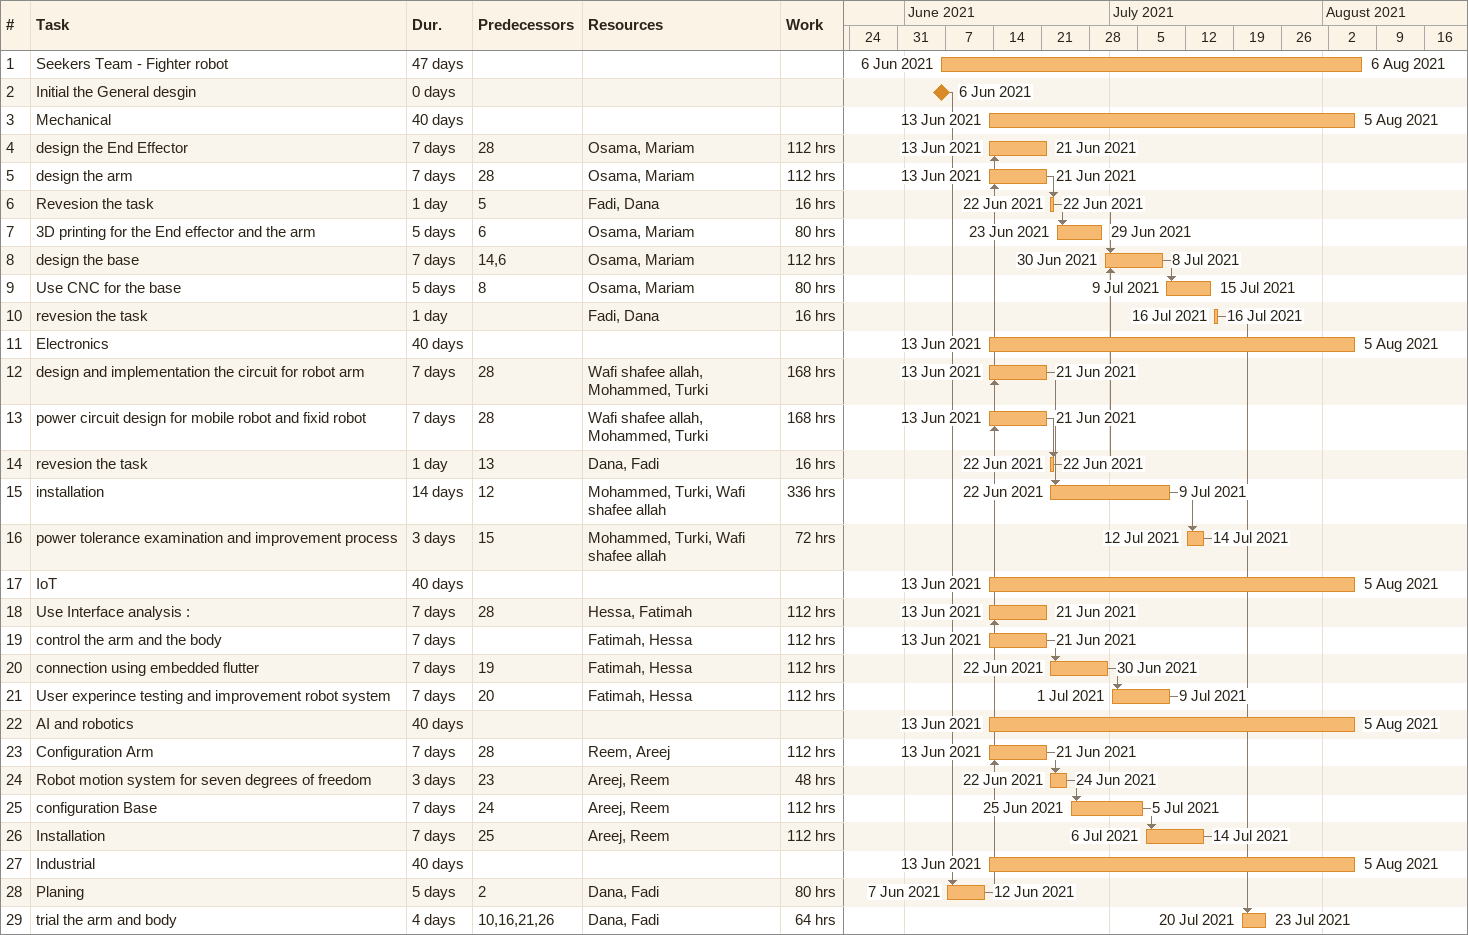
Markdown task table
| ID | Task | Duration | Start | Finish | Predecessors | Resources | Work (h) |
|---|---|---|---|---|---|---|---|
| 1 | Seekers Team - Fighter robot | 47d | 2021-06-06 | 2021-08-06 |  |  |  |
| 2 | Initial the General desgin | 0d | 2021-06-06 | 2021-06-06 |  |  |  |
| 3 | Mechanical | 40d | 2021-06-13 | 2021-08-05 |  |  |  |
| 4 | design the End Effector | 7d | 2021-06-13 | 2021-06-21 | 28 | Osama, Mariam | 112 |
| 5 | design the arm | 7d | 2021-06-13 | 2021-06-21 | 28 | Osama, Mariam | 112 |
| 6 | Revesion the task | 1d | 2021-06-22 | 2021-06-22 | 5 | Fadi, Dana | 16 |
| 7 | 3D printing for the End effector and the arm | 5d | 2021-06-23 | 2021-06-29 | 6 | Osama, Mariam | 80 |
| 8 | design the base | 7d | 2021-06-30 | 2021-07-08 | 14, 6 | Osama, Mariam | 112 |
| 9 | Use CNC for the base | 5d | 2021-07-09 | 2021-07-15 | 8 | Osama, Mariam | 80 |
| 10 | revesion the task | 1d | 2021-07-16 | 2021-07-16 |  | Fadi, Dana | 16 |
| 11 | Electronics | 40d | 2021-06-13 | 2021-08-05 |  |  |  |
| 12 | design and implementation the circuit for robot arm | 7d | 2021-06-13 | 2021-06-21 | 28 | Wafi shafee allah, Mohammed, Turki | 168 |
| 13 | power circuit design for mobile robot and fixid robot | 7d | 2021-06-13 | 2021-06-21 | 28 | Wafi shafee allah, Mohammed, Turki | 168 |
| 14 | revesion the task | 1d | 2021-06-22 | 2021-06-22 | 13 | Dana, Fadi | 16 |
| 15 | installation | 14d | 2021-06-22 | 2021-07-09 | 12 | Mohammed, Turki, Wafi shafee allah | 336 |
| 16 | power tolerance examination and improvement process | 3d | 2021-07-12 | 2021-07-14 | 15 | Mohammed, Turki, Wafi shafee allah | 72 |
| 17 | IoT | 40d | 2021-06-13 | 2021-08-05 |  |  |  |
| 18 | Use Interface analysis : | 7d | 2021-06-13 | 2021-06-21 | 28 | Hessa, Fatimah | 112 |
| 19 | control the arm and the body | 7d | 2021-06-13 | 2021-06-21 |  | Fatimah, Hessa | 112 |
| 20 | connection using embedded flutter | 7d | 2021-06-22 | 2021-06-30 | 19 | Fatimah, Hessa | 112 |
| 21 | User experince testing and improvement robot system | 7d | 2021-07-01 | 2021-07-09 | 20 | Fatimah, Hessa | 112 |
| 22 | AI and robotics | 40d | 2021-06-13 | 2021-08-05 |  |  |  |
| 23 | Configuration Arm | 7d | 2021-06-13 | 2021-06-21 | 28 | Reem, Areej | 112 |
| 24 | Robot motion system for seven degrees of freedom | 3d | 2021-06-22 | 2021-06-24 | 23 | Areej, Reem | 48 |
| 25 | configuration Base | 7d | 2021-06-25 | 2021-07-05 | 24 | Areej, Reem | 112 |
| 26 | Installation | 7d | 2021-07-06 | 2021-07-14 | 25 | Areej, Reem | 112 |
| 27 | Industrial | 40d | 2021-06-13 | 2021-08-05 |  |  |  |
| 28 | Planing | 5d | 2021-06-07 | 2021-06-12 | 2 | Dana, Fadi | 80 |
| 29 | trial the arm and body | 4d | 2021-07-20 | 2021-07-23 | 10, 16, 21, 26 | Dana, Fadi | 64 |
